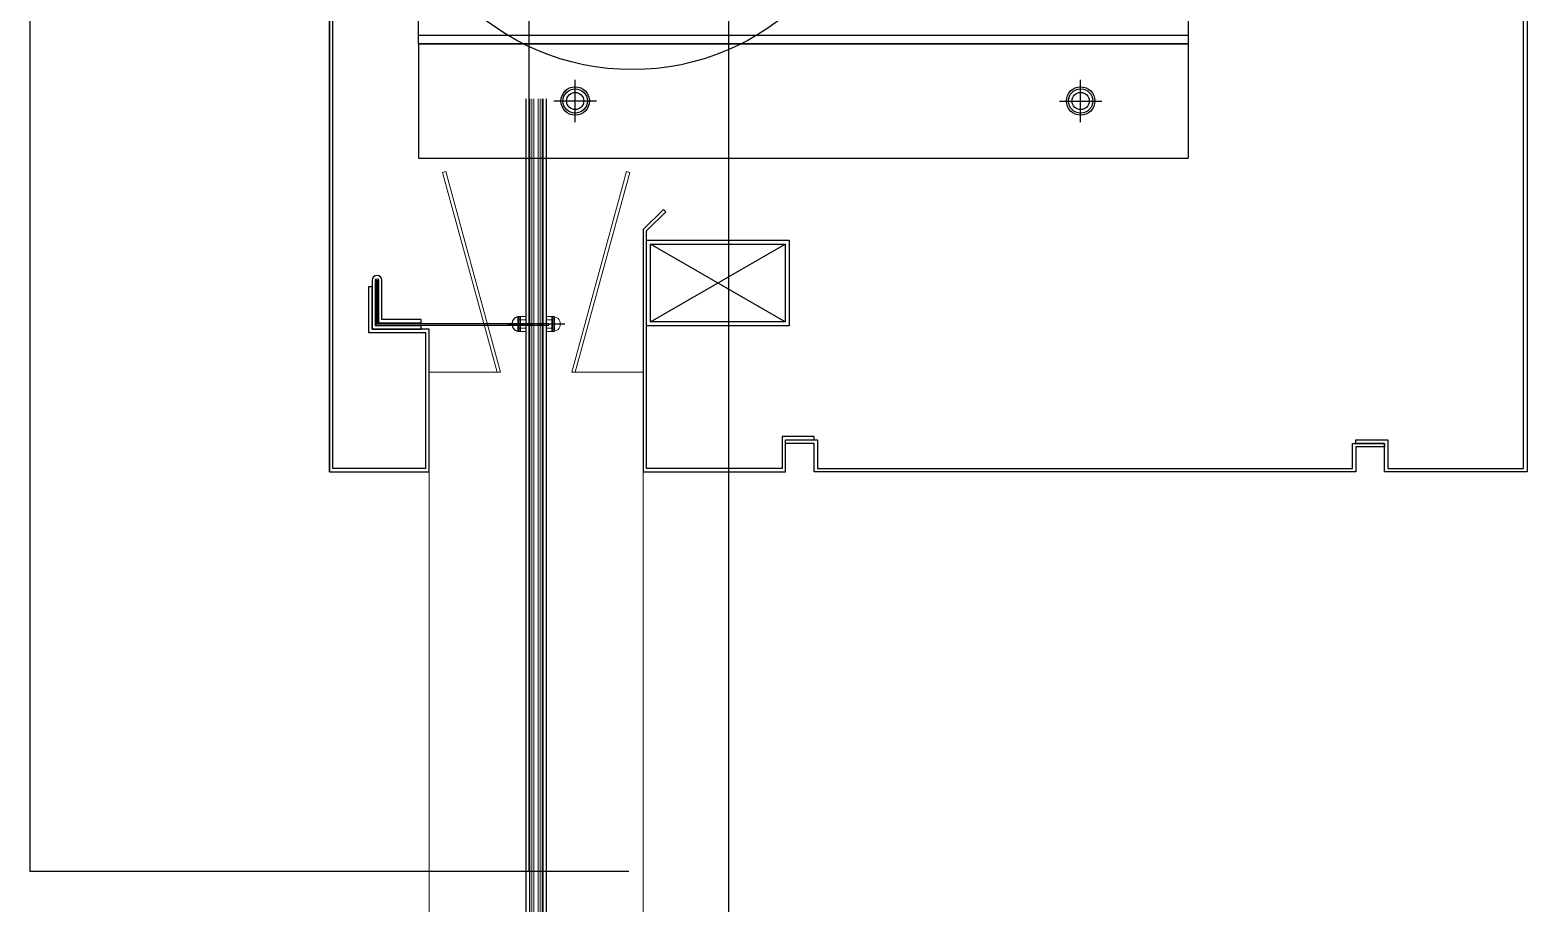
# Model space of a CAD drawing. Header units: millimetres. Extents: x 4754612 to 5801174, y 2368242 to 2777223.
# Drawn here: x 4993940.8 to 4994315.8, y 2446235.5 to 2446454.1 of the extents above; entities that cross this region are included whole.
import ezdxf

# ---------------------------------------------------------------- set-up
doc = ezdxf.new("R2010")
doc.units = ezdxf.units.MM
doc.header["$LTSCALE"] = 1000
doc.linetypes.add('CENTERX2', pattern=[101.6, 63.5, -12.7, 12.7, -12.7])
for name, color, linetype in [('(주)하나기공-LEADER', 7, 'Continuous'), ('A-ELE-8', 8, 'Continuous'), ('그라스울판넬', 7, 'Continuous')]:
    doc.layers.add(name, color=color, linetype=linetype)

# ---------------------------------------------------------------- blocks, each defined once
blk = doc.blocks.new('A$C63324B91')
at = {"color": 5}
blk.add_lwpolyline([(17.2, 1.2), (1.2, 1.2), (1.2, 17.2, -1), (2.2, 17.2), (2.2, 2.2), (17.2, 2.2), (17.2, 3.4), (3.4, 3.4), (3.4, 17.2, 1), (0, 17.2), (0, 0), (17.2, 0)], format="xyb", close=True, dxfattribs=at)
at = {"color": 1}
blk.add_lwpolyline([(1.45, 16.95), (1.45, 1.45), (61.95, 1.45), (61.95, 1.95), (1.95, 1.95), (1.95, 16.95)], close=True, dxfattribs=at)

msp = doc.modelspace()

# ---------------------------------------------------------------- linework, layer by layer
at = {"layer": '(주)하나기공-LEADER', "color": 4}
for p, q in [((4994015.782, 2446343.44), (4994015.782, 2446593.44)), ((4994016.639, 2446344.297), (4994016.639, 2446593.44)), ((4994015.782, 2446505.011), (4994015.782, 2446343.44)), ((4994065.872, 2446436.87), (4994065.872, 2445154.231)), ((4994069.264, 2446436.87), (4994069.264, 2445154.231)), ((4994025.639, 2446389.868), (4994026.496, 2446389.868)), ((4994015.782, 2446343.44), (4994040.782, 2446343.44)), ((4994039.925, 2446344.297), (4994016.639, 2446344.297))]:
    msp.add_line(p, q, dxfattribs=at)
at = {"layer": '(주)하나기공-LEADER', "color": 1}
for p, q in [((4994038.068, 2446450.583), (4994038.068, 2446422.011)), ((4994038.068, 2446450.583), (4994230.925, 2446450.583)), ((4994230.925, 2446450.583), (4994230.925, 2446422.011)), ((4994038.068, 2446422.011), (4994230.925, 2446422.011)), ((4994129.925, 2446381.011), (4994096.211, 2446400.44)), ((4994096.211, 2446381.011), (4994129.925, 2446400.44))]:
    msp.add_line(p, q, dxfattribs=at)
at = {"layer": '(주)하나기공-LEADER', "color": 6}
for p, q in [((4994077.354, 2446430.975), (4994077.354, 2446441.619)), ((4994203.964, 2446430.975), (4994203.964, 2446441.619)), ((4994082.676, 2446436.297), (4994072.031, 2446436.297)), ((4994198.641, 2446436.297), (4994209.286, 2446436.297))]:
    msp.add_line(p, q, dxfattribs=at)
at = {"layer": '(주)하나기공-LEADER', "color": 151, "lineweight": 9}
msp.add_line((4994065.872, 2446436.87), (4994065.872, 2445154.231), dxfattribs=at)
at = {"layer": '(주)하나기공-LEADER', "color": 8, "lineweight": 9}
for p, q in [((4994066.026, 2446436.87), (4994066.026, 2445154.231)), ((4994066.533, 2446436.87), (4994066.533, 2445154.231)), ((4994067.039, 2446436.87), (4994067.039, 2445154.231)), ((4994068.096, 2446436.87), (4994068.096, 2445154.231)), ((4994068.603, 2446436.87), (4994068.603, 2445154.231)), ((4994069.11, 2446436.87), (4994069.11, 2445154.231)), ((4994040.782, 2446368.44), (4994040.782, 2441243.44)), ((4994094.354, 2446368.44), (4994094.354, 2441243.44))]:
    msp.add_line(p, q, dxfattribs=at)
at = {"layer": '(주)하나기공-LEADER', "color": 1, "linetype": 'CENTERX2', "ltscale": 0.0001}
msp.add_line((4994060.486, 2446380.477), (4994074.741, 2446380.477), dxfattribs=at)
at = {"layer": '(주)하나기공-LEADER', "color": 6, "lineweight": 9}
for p, q in [((4994062.993, 2446382.19), (4994063.119, 2446382.323)), ((4994062.993, 2446382.19), (4994062.993, 2446378.804)), ((4994062.993, 2446381.647), (4994063.119, 2446381.514)), ((4994064.573, 2446381.514), (4994062.993, 2446381.514)), ((4994062.993, 2446381.38), (4994063.119, 2446381.514)), ((4994064.573, 2446382.328), (4994063.119, 2446382.328)), ((4994063.119, 2446378.625), (4994063.119, 2446382.328)), ((4994063.5, 2446382.19), (4994063.626, 2446382.323)), ((4994063.5, 2446382.19), (4994063.5, 2446378.804)), ((4994063.5, 2446381.647), (4994063.626, 2446381.514)), ((4994065.079, 2446381.514), (4994063.5, 2446381.514)), ((4994063.5, 2446381.38), (4994063.626, 2446381.514)), ((4994065.079, 2446382.328), (4994063.626, 2446382.328)), ((4994063.626, 2446378.625), (4994063.626, 2446382.328)), ((4994070.057, 2446382.328), (4994071.51, 2446382.328)), ((4994070.057, 2446381.514), (4994071.636, 2446381.514)), ((4994070.563, 2446382.328), (4994072.017, 2446382.328)), ((4994070.563, 2446381.514), (4994072.143, 2446381.514)), ((4994071.51, 2446378.625), (4994071.51, 2446382.328)), ((4994071.636, 2446382.19), (4994071.51, 2446382.323)), ((4994071.636, 2446381.647), (4994071.51, 2446381.514)), ((4994071.636, 2446381.38), (4994071.51, 2446381.514)), ((4994071.636, 2446382.19), (4994071.636, 2446378.804)), ((4994072.017, 2446378.625), (4994072.017, 2446382.328)), ((4994072.143, 2446382.19), (4994072.017, 2446382.323)), ((4994072.143, 2446381.647), (4994072.017, 2446381.514)), ((4994072.143, 2446381.38), (4994072.017, 2446381.514)), ((4994072.143, 2446382.19), (4994072.143, 2446378.804)), ((4994062.993, 2446379.752), (4994063.119, 2446379.619)), ((4994062.993, 2446379.485), (4994063.119, 2446379.619)), ((4994064.573, 2446379.44), (4994062.993, 2446379.44)), ((4994062.993, 2446378.763), (4994063.119, 2446378.63)), ((4994064.573, 2446378.625), (4994063.119, 2446378.625)), ((4994063.5, 2446379.752), (4994063.626, 2446379.619)), ((4994063.5, 2446379.485), (4994063.626, 2446379.619)), ((4994065.079, 2446379.44), (4994063.5, 2446379.44)), ((4994063.5, 2446378.763), (4994063.626, 2446378.63)), ((4994065.079, 2446378.625), (4994063.626, 2446378.625)), ((4994070.057, 2446379.44), (4994071.636, 2446379.44)), ((4994070.057, 2446378.625), (4994071.51, 2446378.625)), ((4994070.563, 2446379.44), (4994072.143, 2446379.44)), ((4994070.563, 2446378.625), (4994072.017, 2446378.625)), ((4994071.636, 2446379.752), (4994071.51, 2446379.619)), ((4994071.636, 2446379.485), (4994071.51, 2446379.619)), ((4994071.636, 2446378.763), (4994071.51, 2446378.63)), ((4994072.143, 2446379.752), (4994072.017, 2446379.619)), ((4994072.143, 2446379.485), (4994072.017, 2446379.619)), ((4994072.143, 2446378.763), (4994072.017, 2446378.63))]:
    msp.add_line(p, q, dxfattribs=at)
at = {"layer": '(주)하나기공-LEADER', "color": 4}
for points in [[(4994315.782, 2446593.44), (4994315.782, 2446593.44), (4994315.782, 2446343.44), (4994280.068, 2446343.44), (4994280.068, 2446350.583), (4994272.925, 2446350.583), (4994272.925, 2446351.44), (4994280.925, 2446351.44), (4994280.925, 2446344.297), (4994314.925, 2446344.297), (4994314.925, 2446593.44), (4994315.782, 2446593.44)], [(4994129.211, 2446344.297), (4994095.211, 2446344.297), (4994095.211, 2446403.795), (4994100.044, 2446408.556), (4994099.442, 2446409.167), (4994094.354, 2446404.154), (4994094.354, 2446343.44), (4994130.068, 2446343.44), (4994130.068, 2446351.44), (4994137.211, 2446351.44), (4994137.211, 2446352.297), (4994129.211, 2446352.297)]]:
    msp.add_lwpolyline(points, close=True, dxfattribs=at)
at = {"layer": '(주)하나기공-LEADER', "color": 8, "linetype": 'ByBlock', "lineweight": -2}
msp.add_lwpolyline([(4994230.925, 2446452.726), (4994038.068, 2446452.726), (4994038.068, 2446555.583), (4994038.068, 2446557.726), (4994230.925, 2446557.726), (4994230.925, 2446555.583)], close=True, dxfattribs=at)
msp.add_lwpolyline([(4994230.925, 2446452.726), (4994230.925, 2446450.583), (4994038.068, 2446450.583), (4994038.068, 2446452.726)], dxfattribs=at)
at = {"layer": '(주)하나기공-LEADER', "color": 4}
for points in [[(4994070.057, 2446436.87), (4994070.057, 2445155.024), (4994081.651, 2445155.024), (4994081.651, 2445154.231), (4994053.485, 2445154.231), (4994053.485, 2445155.024), (4994065.079, 2445155.024), (4994065.079, 2446436.87)], [(4994039.925, 2446344.297), (4994039.925, 2446378.297), (4994025.639, 2446378.297), (4994025.639, 2446389.868)], [(4994040.782, 2446343.44), (4994040.782, 2446379.154), (4994026.496, 2446379.154), (4994026.496, 2446389.868)], [(4994272.925, 2446343.44), (4994137.211, 2446343.44), (4994137.211, 2446350.583), (4994130.068, 2446350.583), (4994130.068, 2446351.44), (4994138.068, 2446351.44), (4994138.068, 2446344.297), (4994272.068, 2446344.297), (4994272.068, 2446350.583), (4994280.068, 2446350.583), (4994280.068, 2446349.726), (4994272.925, 2446349.726), (4994272.925, 2446343.44)]]:
    msp.add_lwpolyline(points, dxfattribs=at)
at = {"layer": '(주)하나기공-LEADER', "color": 8, "lineweight": 9}
for points in [[(4994040.782, 2446368.44), (4994058.639, 2446368.44), (4994044.917, 2446418.63), (4994044.097, 2446418.44), (4994057.776, 2446368.44)], [(4994077.36, 2446368.44), (4994091.038, 2446418.44), (4994090.219, 2446418.63), (4994076.496, 2446368.44), (4994094.354, 2446368.44)]]:
    msp.add_lwpolyline(points, dxfattribs=at)
at = {"layer": '(주)하나기공-LEADER', "color": 1}
for points in [[(4994130.925, 2446380.011), (4994095.211, 2446380.011), (4994095.211, 2446401.44), (4994130.925, 2446401.44)], [(4994129.925, 2446381.011), (4994096.211, 2446381.011), (4994096.211, 2446400.44), (4994129.925, 2446400.44)]]:
    msp.add_lwpolyline(points, close=True, dxfattribs=at)
at = {"layer": '(주)하나기공-LEADER', "color": 8, "linetype": 'ByBlock', "lineweight": -2}
msp.add_circle((4994091.639, 2446504.868), 60.714, dxfattribs=at)
at = {"layer": '(주)하나기공-LEADER', "color": 5}
for centre, radius in [((4994077.354, 2446436.297), 3.572), ((4994077.354, 2446436.297), 3.054), ((4994077.354, 2446436.297), 2.158), ((4994203.964, 2446436.297), 3.572), ((4994203.964, 2446436.297), 3.054), ((4994203.964, 2446436.297), 2.158)]:
    msp.add_circle(centre, radius, dxfattribs=at)
at = {"layer": '(주)하나기공-LEADER', "color": 6}
for centre, start, end in [((4994063.127, 2446380.624), 76.61182, 185.26287), ((4994063.127, 2446380.329), 174.73713, 283.38818)]:
    msp.add_arc(centre, 1.609, start, end, dxfattribs=at)
at = {"layer": '(주)하나기공-LEADER', "color": 6, "lineweight": 9}
for centre, start, end in [((4994072.009, 2446380.624), 354.73713, 103.38818), ((4994072.009, 2446380.329), 256.61182, 5.26287)]:
    msp.add_arc(centre, 1.609, start, end, dxfattribs=at)
at = {"layer": 'A-ELE-8'}
msp.add_line((4994115.782, 2450143.44), (4994115.782, 2441243.44), dxfattribs=at)
at = {"layer": '그라스울판넬'}
for p, q in [((4993940.782, 2450143.44), (4993940.782, 2446243.44)), ((4994065.782, 2450143.44), (4994065.782, 2446243.44)), ((4994090.782, 2446243.44), (4993940.782, 2446243.44))]:
    msp.add_line(p, q, dxfattribs=at)

# ---------------------------------------------------------------- block references
at = {"layer": '(주)하나기공-LEADER', "xscale": 0.7142857142853871, "yscale": 0.7142857142853871, "zscale": 0.7142857142853871}
msp.add_blockref('A$C63324B91', (4994026.496, 2446379.154), dxfattribs=at)

doc.saveas('drawing.dxf')
